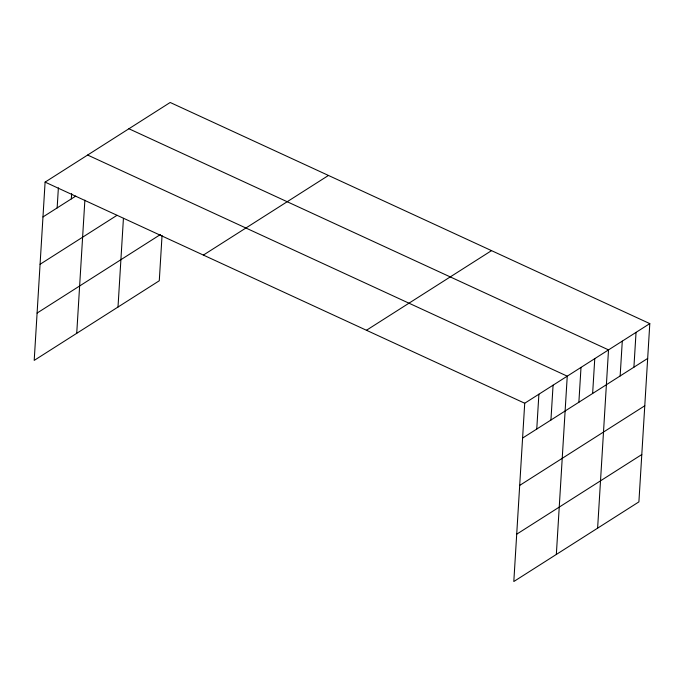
<?xml version="1.0" encoding="UTF-8"?>
<svg xmlns="http://www.w3.org/2000/svg" width="684" height="684" viewBox="0 0 684 684"><rect width="100%" height="100%" fill="white"/><g stroke="black" fill="none" stroke-linecap="round" stroke-linejoin="round"><path stroke-width="1.03" d="M649.8 323.609L524.722 403.235L513.812 581.52L638.899 501.885L649.8 323.609L170.188 102.48L45.101 182.115L34.2 360.391L159.278 280.765L162.048 235.484M57.148 207.927L58.379 187.869M71.324 198.899L71.649 193.623M76.728 333.313L84.876 200.164M118.007 307.039L123.428 218.35M536.76 429.048L538.898 394.215M550.936 420.027L553.074 385.186M556.34 554.442L567.25 376.166L87.629 155.037M578.878 402.243L581.007 367.402M592.635 393.48L594.764 358.647M597.619 528.168L608.521 349.883L128.908 128.754M620.149 375.961L622.286 341.128M633.914 367.205L636.043 332.364M42.972 216.948L75.753 196.077M40.082 264.281L117.007 215.315M37.098 313.058L160.458 234.518M203.379 255.081L328.457 175.455M366.444 330.269L491.531 250.635M522.585 438.076L647.671 358.442M519.695 485.409L644.773 405.783M516.711 534.187L641.789 454.552M45.101 182.115L524.722 403.235"/></g></svg>
